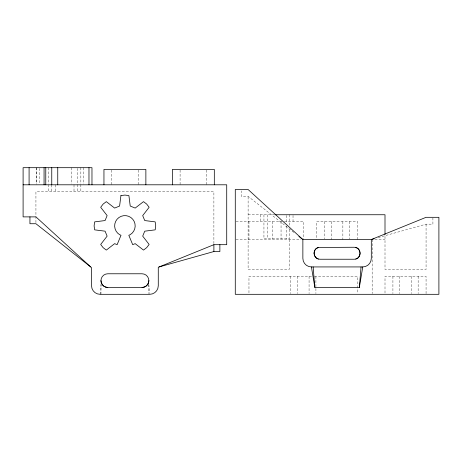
<?xml version="1.0" encoding="UTF-8"?>
<svg xmlns="http://www.w3.org/2000/svg" width="462" height="462" viewBox="0 0 462 462"><rect width="100%" height="100%" fill="white"/><g stroke="black" fill="none" stroke-linecap="round" stroke-linejoin="round"><path stroke-width="0.35" stroke-dasharray="2.31 1.73" d="M100.953 294.311L101.132 285.198M100.098 294.311L101.062 283.795M378.239 237.607L426.068 224.157L432.911 224.157L432.911 217.995M293.832 232.426L248.111 196.35L241.268 196.35L241.268 190.875M248.111 214.743L274.047 214.743M235.995 221.587L282.109 221.587M284.326 221.587L303.725 221.587L303.725 239.553M235.995 239.553L300.843 239.553M374.913 239.553L385.002 239.553M311.567 276.345L248.966 276.345L248.966 293.595M314.449 276.345L357.623 276.345L357.623 293.595M148.828 284.5L149.659 293.613M148.677 284.5L148.851 293.613M426.068 224.157L426.068 269.502L385.002 269.502L385.002 235.302M426.068 293.595L426.068 276.345L385.002 276.345L385.002 293.595M418.15 276.345L418.15 293.595M411.307 276.345L411.307 293.595M399.757 276.345L399.757 293.595M392.914 276.345L392.914 293.595M372.164 239.553L372.164 293.589M357.623 239.553L357.623 221.587L316.557 221.587L316.557 239.553M349.711 221.587L349.711 238.837M342.862 221.587L342.862 239.553M331.312 221.587L331.312 239.553M324.468 221.587L324.468 238.837M315.916 276.345L315.916 293.595M309.072 276.345L309.072 293.595M297.522 276.345L297.522 293.595M293.029 215.431L293.029 221.587M290.673 276.345L290.673 293.595M289.605 214.743L289.605 225.866M289.605 229.429L289.605 238.698L263.941 238.698L263.941 214.743M289.177 239.553L289.177 269.502L248.111 269.502L248.111 196.35M286.186 215.448L286.186 223.198M286.186 226.016L286.186 238.698M281.052 221.587L281.052 238.698M272.493 221.587L272.493 238.698M267.359 214.743L267.359 238.698M260.516 214.743L260.516 221.587M248.966 221.587L248.966 239.553M213.889 243.595L213.889 191.643L35.932 191.643L35.932 223.729M206.618 170.108L206.618 185.655M180.093 170.108L180.093 185.655M138.173 170.108L138.173 185.655M111.648 170.108L111.648 185.655M83.414 167.689L83.414 184.09M80.85 167.689L80.85 183.893M80.85 184.598L80.85 191.643M77.425 168.399L77.425 191.643M74.007 184.8L74.007 191.643M71.437 167.689L71.437 184.09M55.186 184.8L55.186 191.643M51.761 184.8L51.761 191.643M48.337 167.689L48.337 183.893M48.337 184.598L48.337 191.643M39.357 168.399L39.357 184.09M36.359 167.689L36.359 184.09M36.331 167.689L36.331 184.09"/><path stroke-width="0.69" d="M359.332 287.468L362.757 266.932A8.553 8.553 0 0 0 371.309 258.379L371.309 239.553L426.068 217.313L438.9 217.313L438.9 294.311L235.279 294.311L235.279 189.507L248.111 189.507L302.864 239.553L302.864 258.379A8.553 8.553 0 0 0 311.423 266.932L314.847 287.468L359.332 287.468L361.047 266.932M148.868 280.625C148.891 284.286 145.686 287.491 142.025 287.468L107.802 287.468C104.135 287.491 100.935 284.286 100.953 280.625A6.843 6.843 0 0 1 107.802 273.775L142.025 273.775A6.843 6.843 0 0 1 148.868 280.625A6.843 6.843 0 0 1 142.025 287.468M318.428 247.465C311.815 248.931 313.271 259.58 320.033 259.234L354.146 259.234C361.896 259.575 361.896 246.916 354.146 247.257L318.428 247.465A5.983 5.983 0 0 0 318.428 259.02M23.1 184.8L226.721 184.8L226.721 244.687L213.889 244.687L158.275 267.279L158.275 285.753A8.553 8.553 0 0 1 149.723 294.311L100.098 294.311A8.553 8.553 0 0 1 91.545 285.753L91.545 267.717L35.932 216.886L23.1 216.886L23.1 167.689L91.973 167.689L91.973 184.8M159.136 266.932L213.889 251.536L219.877 251.536L219.877 244.687M371.309 239.553L374.081 238.773M274.769 214.743L385.002 214.743L385.002 234.592M372.031 239.553L302.864 239.553L298.914 236.44M311.423 266.932L362.757 266.932M90.691 266.932L35.932 223.729L29.943 223.729L29.943 216.886M313.132 266.932L314.847 287.468M214.316 184.8L214.316 169.398L172.395 169.398L172.395 184.8M213.889 244.687L213.889 251.536M145.871 184.8L145.871 169.398L103.95 169.398L103.95 184.8M88.975 167.689L88.975 184.8M57.75 167.689L57.75 184.8M51.761 167.689L51.761 184.8M45.773 167.689L45.773 184.8M44.063 167.689L44.063 184.8M29.089 167.689L29.089 184.8M107.802 287.468A6.843 6.843 0 0 1 100.953 280.625M355.746 247.465A5.983 5.983 0 0 1 355.746 259.02M120.923 195.593L119.594 206.035L114.645 208.085L106.324 201.64L103.13 204.088L100.687 207.276L107.126 215.598L105.076 220.553L94.635 221.881L94.109 225.866L94.635 229.851L105.076 231.179L107.126 236.134L100.687 244.456L103.13 247.644L106.324 250.092L114.645 243.647L117.123 244.675L121.015 235.273L119.779 234.76A10.268 10.268 0 0 1 117.048 219.265A10.268 10.268 0 0 1 132.773 219.265A10.268 10.268 0 0 1 130.047 234.76L128.806 235.273L132.704 244.675L135.175 243.647L143.503 250.092L146.691 247.644L149.139 244.456L142.694 236.134L144.745 231.179L155.186 229.851L155.711 225.866L155.186 221.881L144.745 220.553L142.694 215.598L149.139 207.276L146.691 204.088L143.503 201.64L135.175 208.085L130.226 206.035L128.898 195.593L124.913 195.068L120.923 195.593"/></g></svg>
